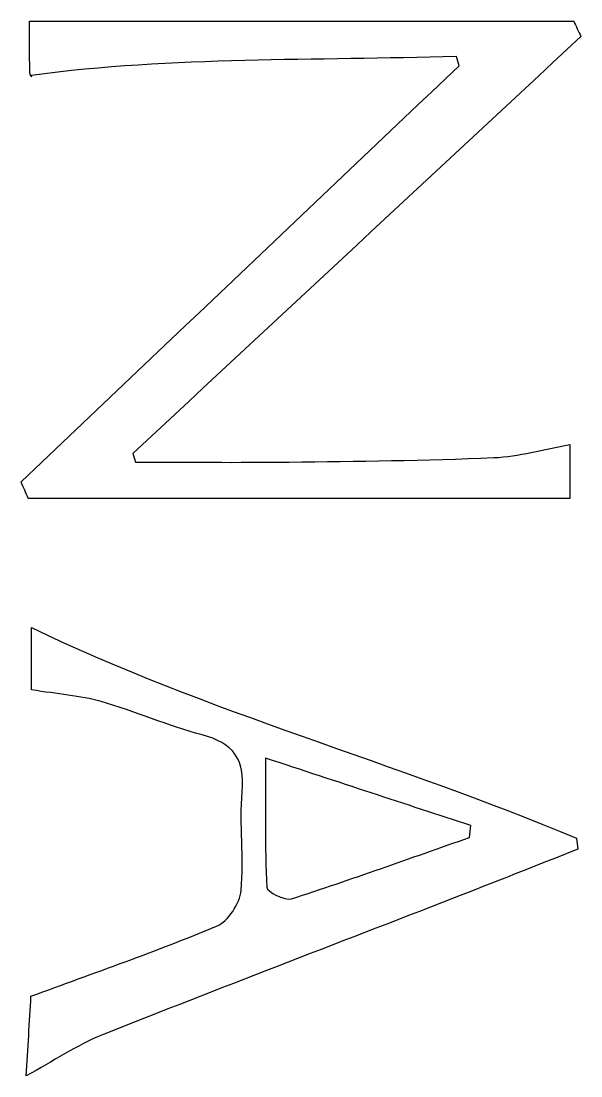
# Model space of a CAD drawing. Header units: millimetres. Extents: x -87 to 87, y -42 to 40.
# Drawn here: x 52.96 to 57.31, y 12.66 to 20.84 of the extents above; entities that cross this region are included whole.
import ezdxf

# ---------------------------------------------------------------- set-up
doc = ezdxf.new("R2010")
doc.units = ezdxf.units.MM
doc.header["$MEASUREMENT"] = 0
doc.layers.add('Layer 1', color=7, linetype='Continuous')

msp = doc.modelspace()

# ---------------------------------------------------------------- linework, layer by layer
at = {"layer": 'Layer 1', "color": 250}
for points, knots in [([(53.0319, 20.4411), (53.0326, 20.416), (53.0525, 20.391), (53.0416, 20.416), (54.1556, 20.565), (55.2515, 20.5273), (56.3441, 20.5641), (56.3509, 20.5394), (56.3577, 20.5149), (56.3643, 20.4904), (55.231, 19.4148), (54.0976, 18.3393), (52.9642, 17.2637), (52.9827, 17.2206), (53.0015, 17.1774), (53.02, 17.1341), (53.02, 17.1341), (57.2248, 17.1341), (57.2248, 17.1341), (57.2248, 17.1341), (57.2248, 17.5523), (57.2248, 17.5523), (57.0204, 17.5161), (56.8278, 17.4602), (56.6336, 17.4518), (56.1045, 17.4293), (55.575, 17.424), (55.0455, 17.4176), (54.6474, 17.4127), (54.2497, 17.4167), (53.8516, 17.4167), (53.8454, 17.439), (53.8388, 17.4615), (53.8326, 17.4841), (54.9919, 18.5618), (56.1513, 19.6396), (57.3105, 20.7173), (57.2919, 20.7575), (57.2732, 20.7975), (57.2546, 20.8375), (57.2546, 20.8375), (53.0306, 20.8375), (53.0306, 20.8375), (53.0306, 20.7324), (53.0289, 20.5867), (53.0319, 20.4411)], [0, 0, 0, 0, 0.066667, 0.066667, 0.066667, 0.133333, 0.133333, 0.133333, 0.2, 0.2, 0.2, 0.266667, 0.266667, 0.266667, 0.333333, 0.333333, 0.333333, 0.4, 0.4, 0.4, 0.466667, 0.466667, 0.466667, 0.533333, 0.533333, 0.533333, 0.6, 0.6, 0.6, 0.666667, 0.666667, 0.666667, 0.733333, 0.733333, 0.733333, 0.8, 0.8, 0.8, 0.866667, 0.866667, 0.866667, 0.933333, 0.933333, 0.933333, 1, 1, 1, 1]), ([(57.2876, 14.415), (57.2876, 14.415), (57.2767, 14.4991), (57.2767, 14.4991), (55.8777, 15.0858), (54.4022, 15.4799), (53.0463, 16.1331), (53.0463, 16.1331), (53.0463, 15.6502), (53.0463, 15.6502), (53.2477, 15.6177), (53.4223, 15.606), (53.5866, 15.5592), (53.8505, 15.4841), (54.1037, 15.3709), (54.3689, 15.3015), (54.6122, 15.2381), (54.7039, 15.1136), (54.6809, 14.8597), (54.6577, 14.6066), (54.6975, 14.3478), (54.6723, 14.0955), (54.6622, 13.9948), (54.5719, 13.8543), (54.4824, 13.8172), (54.0141, 13.6231), (53.5343, 13.4562), (53.0412, 13.2734), (53.0298, 13.0795), (53.0172, 12.8613), (53.0048, 12.6562), (53.2117, 12.7691), (53.3947, 12.8945), (53.5963, 12.9746), (54.499, 13.3339), (55.4071, 13.6797), (56.3127, 14.0314), (56.6384, 14.1577), (56.9628, 14.2869), (57.2876, 14.415)], [0, 0, 0, 0, 0.076923, 0.076923, 0.076923, 0.153846, 0.153846, 0.153846, 0.230769, 0.230769, 0.230769, 0.307692, 0.307692, 0.307692, 0.384615, 0.384615, 0.384615, 0.461538, 0.461538, 0.461538, 0.538462, 0.538462, 0.538462, 0.615385, 0.615385, 0.615385, 0.692308, 0.692308, 0.692308, 0.769231, 0.769231, 0.769231, 0.846154, 0.846154, 0.846154, 0.923077, 0.923077, 0.923077, 1, 1, 1, 1]), ([(54.8712, 14.1189), (54.856, 14.4348), (54.8622, 14.7519), (54.8622, 15.1209), (55.4347, 14.933), (55.9459, 14.7649), (56.4571, 14.5971), (56.4531, 14.5666), (56.4492, 14.5362), (56.4454, 14.5057), (55.9852, 14.3448), (55.5266, 14.1791), (55.0627, 14.0297), (55.0111, 14.0129), (54.8728, 14.084), (54.8712, 14.1189)], [0, 0, 0, 0, 0.2, 0.2, 0.2, 0.4, 0.4, 0.4, 0.6, 0.6, 0.6, 0.8, 0.8, 0.8, 1, 1, 1, 1])]:
    msp.add_open_spline(points, degree=3, knots=knots, dxfattribs=at)

doc.saveas('drawing.dxf')
